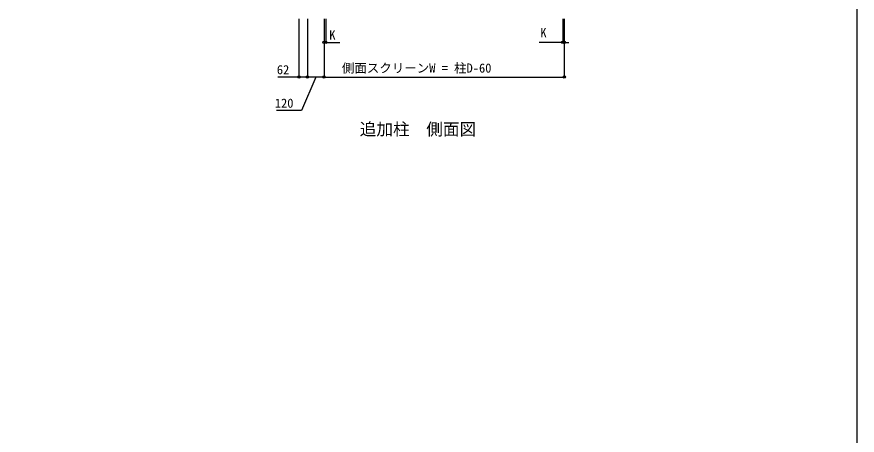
# Model space of a CAD drawing. Units: millimetres, scale not verified. Extents: x -6125 to 6125, y -9097 to 9042.
# Drawn here: x 62 to 6125, y -28 to 2988 of the extents above; entities that cross this region are included whole.
import ezdxf
from ezdxf.enums import TextEntityAlignment as Align

# ---------------------------------------------------------------- set-up
doc = ezdxf.new("R2010")
doc.units = ezdxf.units.MM
doc.header["$LTSCALE"] = 50
for name, color, linetype in [('0-2_USER1', 3, 'Continuous'), ('0-7_YKK_D', 6, 'Continuous'), ('0-8_YKK_ZWAK', 7, 'Continuous')]:
    doc.layers.add(name, color=color, linetype=linetype)
doc.styles.add('ＭＳ ゴシック', font='')
doc.styles.get('ＭＳ ゴシック').set_extended_font_data('MS Gothic')

msp = doc.modelspace()

# ---------------------------------------------------------------- linework, layer by layer
at = {"layer": '0-7_YKK_D'}
for p, q in [((2097.39, 2972.31), (2097.39, 2552.31)), ((2159.39, 2972.31), (2159.39, 2552.31)), ((2159.39, 2972.31), (2159.39, 2552.31)), ((2279.39, 2972.31), (2279.39, 2552.31)), ((2279.39, 2972.31), (2279.39, 2552.31)), ((2279.39, 2972.31), (2279.39, 2802.31)), ((2290.64, 2972.31), (2290.64, 2802.31)), ((4000.64, 2972.31), (4000.64, 2802.31)), ((4011.89, 2972.31), (4011.89, 2552.31)), ((4011.89, 2972.31), (4011.89, 2802.31)), ((4000.64, 2803.31), (3830.65, 2803.31)), ((4011.89, 2803.31), (4000.64, 2803.31)), ((4011.89, 2803.31), (4045.89, 2803.31)), ((2279.39, 2553.31), (2159.39, 2553.31)), ((2279.39, 2553.31), (4011.89, 2553.31))]:
    msp.add_line(p, q, dxfattribs=at)
for points in [[(2279.39, 2803.31), (2290.64, 2803.31), (2393.23, 2803.31)], [(2219.39, 2553.31), (2116.29, 2311.92), (1936.74, 2311.92)], [(2159.39, 2553.31), (2097.39, 2553.31), (1944.69, 2553.31)]]:
    msp.add_lwpolyline(points, dxfattribs=at)
for centre in [(2279.39, 2803.31), (2290.64, 2803.31), (4000.64, 2803.31), (4011.89, 2803.31), (2097.39, 2553.31), (2159.39, 2553.31), (2159.39, 2553.31), (2279.39, 2553.31), (2279.39, 2553.31), (4011.89, 2553.31)]:
    msp.add_circle(centre, 8.5, dxfattribs=at)
at = {"layer": '0-8_YKK_ZWAK'}
msp.add_lwpolyline([(-6125, -9097.4), (6125, -9097.4), (6125, 8752.6)], dxfattribs=at)

# ---------------------------------------------------------------- texts
at = {"layer": '0-2_USER1', "style": 'ＭＳ ゴシック'}
msp.add_text('追加柱\u3000側面図', height=87.98, dxfattribs=at).set_placement((2536.19, 2107.46), align=Align.BOTTOM_LEFT)
at = {"layer": '0-7_YKK_D', "style": 'ＭＳ ゴシック'}
for s, p in [('K', (2316.24, 2804.11)), ('K', (3838.95, 2820.81)), ('62', (1938.33, 2554.11)), ('側面スクリーンW = 柱D-60', (2407.49, 2565.87)), ('120', (1923.73, 2312.72))]:
    msp.add_text(s, height=65.98, dxfattribs=at).set_placement(p, align=Align.BOTTOM_LEFT)

doc.saveas('drawing.dxf')
